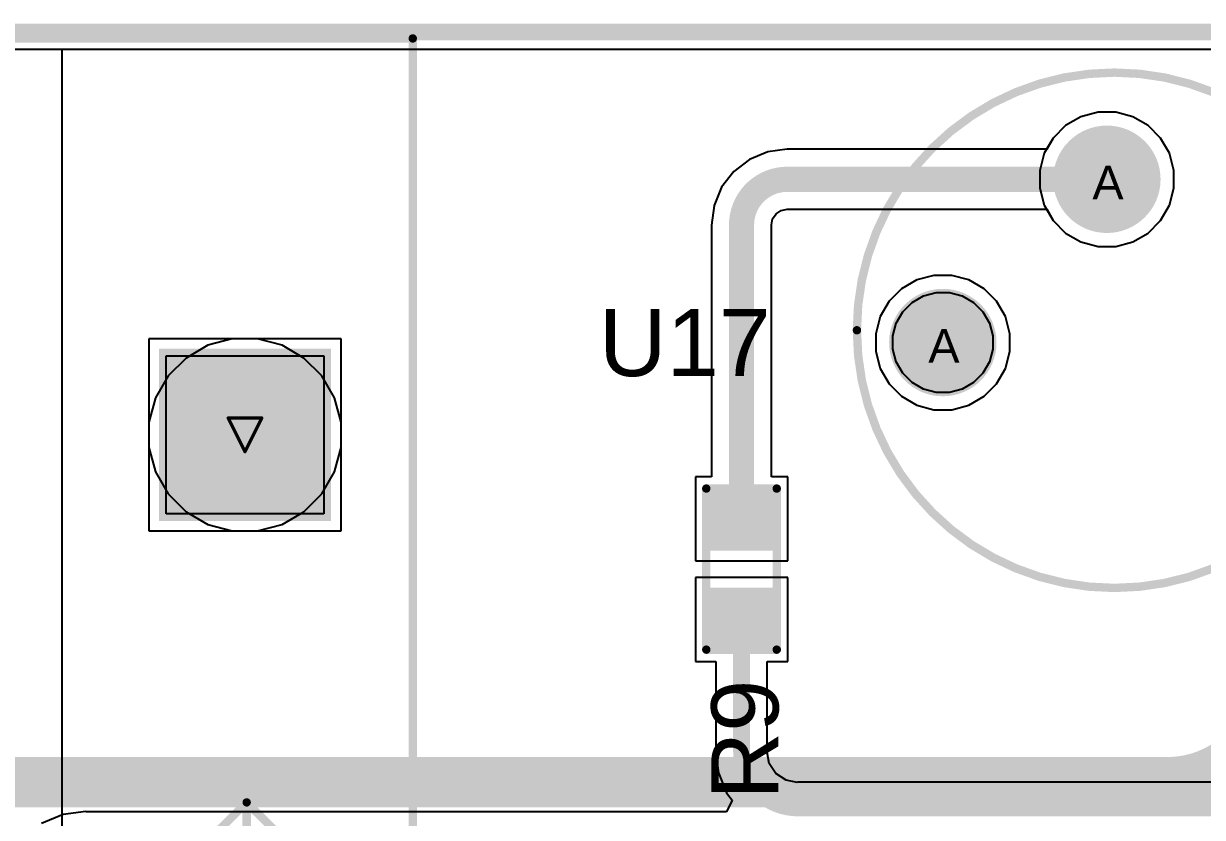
# Model space of a CAD drawing. Header units: inches. Extents: x 24 to 500, y 68 to 269.
# Drawn here: x 311.2 to 329.05, y 167.82 to 179.83 of the extents above; entities that cross this region are included whole.
import ezdxf

# ---------------------------------------------------------------- set-up
doc = ezdxf.new("R2010")
doc.units = ezdxf.units.IN
for name, color, linetype in [('Board Outline', 216, 'Continuous'), ('Bottom Layer', 5, 'Continuous'), ('Bottom Solder', 6, 'Continuous'), ('Drill Drawing', 1, 'Continuous'), ('Layer 1', 16, 'Continuous'), ('Layer 2', 76, 'Continuous'), ('Multi-Layer', 9, 'Continuous'), ('Pad Holes', 156, 'Continuous'), ('Top Layer', 1, 'Continuous'), ('Top Overlay', 2, 'Continuous'), ('Top Paste', 8, 'Continuous'), ('Top Solder', 216, 'Continuous')]:
    doc.layers.add(name, color=color, linetype=linetype)
doc.styles.add('Arial', font='', dxfattribs={"height": 0.2})
doc.styles.get('Arial').set_extended_font_data('Arial')

# ---------------------------------------------------------------- blocks, each defined once
blk = doc.blocks.new('AS312_32')
at = {"layer": 'Bottom Layer'}
h = blk.add_hatch(color=5, dxfattribs=at)
edge = h.paths.add_edge_path()
edge.add_arc((-2.55, 1.243), 0.762, 0, 360)
h = blk.add_hatch(color=5, dxfattribs=at)
edge = h.paths.add_edge_path()
edge.add_arc((2.55, 1.228), 0.762, 0, 360)
h = blk.add_hatch(color=5, dxfattribs=at)
edge = h.paths.add_edge_path()
edge.add_arc((0.066, -1.243), 0.762, 0, 360)
at = {"layer": 'Bottom Solder'}
h = blk.add_hatch(color=6, dxfattribs=at)
edge = h.paths.add_edge_path()
edge.add_arc((-2.55, 1.243), 0.813, 0, 360)
h = blk.add_hatch(color=6, dxfattribs=at)
edge = h.paths.add_edge_path()
edge.add_arc((2.55, 1.228), 0.813, 0, 360)
h = blk.add_hatch(color=6, dxfattribs=at)
edge = h.paths.add_edge_path()
edge.add_arc((0.066, -1.243), 0.813, 0, 360)
at = {"layer": 'Layer 1'}
h = blk.add_hatch(color=16, dxfattribs=at)
edge = h.paths.add_edge_path()
edge.add_arc((-2.55, 1.243), 0.762, 0, 360)
h = blk.add_hatch(color=16, dxfattribs=at)
edge = h.paths.add_edge_path()
edge.add_arc((2.55, 1.228), 0.762, 0, 360)
h = blk.add_hatch(color=16, dxfattribs=at)
edge = h.paths.add_edge_path()
edge.add_arc((0.066, -1.243), 0.762, 0, 360)
at = {"layer": 'Layer 2'}
h = blk.add_hatch(color=76, dxfattribs=at)
edge = h.paths.add_edge_path()
edge.add_arc((-2.55, 1.243), 0.762, 0, 360)
h = blk.add_hatch(color=76, dxfattribs=at)
edge = h.paths.add_edge_path()
edge.add_arc((2.55, 1.228), 0.762, 0, 360)
h = blk.add_hatch(color=76, dxfattribs=at)
edge = h.paths.add_edge_path()
edge.add_arc((0.066, -1.243), 0.762, 0, 360)
at = {"layer": 'Multi-Layer'}
h = blk.add_hatch(color=9, dxfattribs=at)
edge = h.paths.add_edge_path()
edge.add_arc((-2.55, 1.243), 0.762, 0, 360)
h = blk.add_hatch(color=9, dxfattribs=at)
edge = h.paths.add_edge_path()
edge.add_arc((2.55, 1.228), 0.762, 0, 360)
h = blk.add_hatch(color=9, dxfattribs=at)
edge = h.paths.add_edge_path()
edge.add_arc((0.066, -1.243), 0.762, 0, 360)
at = {"layer": 'Pad Holes'}
h = blk.add_hatch(color=7, dxfattribs=at)
edge = h.paths.add_edge_path()
edge.add_arc((-2.55, 1.243), 0.457, 0, 360)
h = blk.add_hatch(color=7, dxfattribs=at)
edge = h.paths.add_edge_path()
edge.add_arc((2.55, 1.228), 0.457, 0, 360)
h = blk.add_hatch(color=7, dxfattribs=at)
edge = h.paths.add_edge_path()
edge.add_arc((0.066, -1.243), 0.457, 0, 360)
at = {"layer": 'Top Layer'}
h = blk.add_hatch(color=1, dxfattribs=at)
edge = h.paths.add_edge_path()
edge.add_arc((-2.55, 1.243), 0.762, 0, 360)
h = blk.add_hatch(color=1, dxfattribs=at)
edge = h.paths.add_edge_path()
edge.add_arc((2.55, 1.228), 0.762, 0, 360)
h = blk.add_hatch(color=1, dxfattribs=at)
edge = h.paths.add_edge_path()
edge.add_arc((0.066, -1.243), 0.762, 0, 360)
at = {"layer": 'Top Solder'}
h = blk.add_hatch(color=216, dxfattribs=at)
edge = h.paths.add_edge_path()
edge.add_arc((-2.55, 1.243), 0.813, 0, 360)
h = blk.add_hatch(color=216, dxfattribs=at)
edge = h.paths.add_edge_path()
edge.add_arc((2.55, 1.228), 0.813, 0, 360)
h = blk.add_hatch(color=216, dxfattribs=at)
edge = h.paths.add_edge_path()
edge.add_arc((0.066, -1.243), 0.813, 0, 360)
at = {"layer": 'Top Overlay'}
for points in [[(3.851, 1.042, 0.127, 0.127, 1), (-3.949, 1.042, 0.127, 0.127, 1)], [(-3.382, 4.85, 0.0635, 0.0635, 1), (-3.318, 4.85, 0.0635, 0.0635, 1)], [(-3.382, 4.85, 0.0635, 0.0635, 1), (-3.318, 4.85, 0.0635, 0.0635, 1)], [(-3.982, 4.25, 0.0635, 0.0635, 1), (-3.918, 4.25, 0.0635, 0.0635, 1)], [(-3.982, 4.25, 0.0635, 0.0635, 1), (-3.918, 4.25, 0.0635, 0.0635, 1)], [(-2.575, 4.044, 0.0635, 0.0635, 1), (-2.512, 4.044, 0.0635, 0.0635, 1)], [(-3.163, 3.431, 0.0635, 0.0635, 1), (-3.099, 3.431, 0.0635, 0.0635, 1)], [(-3.981, 1.042, 0.0635, 0.0635, 1), (-3.917, 1.042, 0.0635, 0.0635, 1)], [(3.819, 1.042, 0.0635, 0.0635, 1), (3.882, 1.042, 0.0635, 0.0635, 1)]]:
    blk.add_lwpolyline(points, format="xyseb", close=True, dxfattribs=at)
for points in [[(-3.35, 4.85, 0.127, 0.127, 0), (-3.95, 4.25, 0.127, 0.127, 0)], [(-2.544, 4.044, 0.127, 0.127, 0), (-3.35, 4.85, 0.127, 0.127, 0)], [(-3.131, 3.431, 0.127, 0.127, 0), (-3.95, 4.25, 0.127, 0.127, 0)]]:
    blk.add_lwpolyline(points, format="xyseb", dxfattribs=at)
blk = doc.blocks.new('R___0603_148')
at = {"layer": 'Top Layer'}
for points in [[(-0.381, 0.4445), (-0.381, -0.4445), (-1.143, -0.4445), (-1.143, 0.4445)], [(1.143, 0.4445), (1.143, -0.4445), (0.381, -0.4445), (0.381, 0.4445)]]:
    blk.add_hatch(color=1, dxfattribs=at).paths.add_polyline_path(points)
at = {"layer": 'Top Paste'}
for points in [[(-0.381, 0.4445), (-0.381, -0.4445), (-1.143, -0.4445), (-1.143, 0.4445)], [(1.143, 0.4445), (1.143, -0.4445), (0.381, -0.4445), (0.381, 0.4445)]]:
    blk.add_hatch(color=8, dxfattribs=at).paths.add_polyline_path(points)
at = {"layer": 'Top Solder'}
for points in [[(-0.2794, 0.5461), (-0.2794, -0.5461), (-1.2446, -0.5461), (-1.2446, 0.5461)], [(1.2446, 0.5461), (1.2446, -0.5461), (0.2794, -0.5461), (0.2794, 0.5461)]]:
    blk.add_hatch(color=216, dxfattribs=at).paths.add_polyline_path(points)
at = {"layer": 'Top Overlay'}
for points in [[(-1.2192, 0.5334, 0.127, 0.127, 0), (1.2192, 0.5334, 0.127, 0.127, 0)], [(-1.2192, 0.5334, 0.127, 0.127, 0), (-1.2192, -0.5334, 0.127, 0.127, 0)], [(1.2192, 0.5334, 0.127, 0.127, 0), (1.2192, -0.5334, 0.127, 0.127, 0)], [(-1.2192, -0.5334, 0.127, 0.127, 0), (1.2192, -0.5334, 0.127, 0.127, 0)]]:
    blk.add_lwpolyline(points, format="xyseb", dxfattribs=at)
for points in [[(-1.25095, 0.5334, 0.0635, 0.0635, 1), (-1.18745, 0.5334, 0.0635, 0.0635, 1)], [(-1.25095, 0.5334, 0.0635, 0.0635, 1), (-1.18745, 0.5334, 0.0635, 0.0635, 1)], [(1.18745, 0.5334, 0.0635, 0.0635, 1), (1.25095, 0.5334, 0.0635, 0.0635, 1)], [(1.18745, 0.5334, 0.0635, 0.0635, 1), (1.25095, 0.5334, 0.0635, 0.0635, 1)], [(-1.25095, -0.5334, 0.0635, 0.0635, 1), (-1.18745, -0.5334, 0.0635, 0.0635, 1)], [(-1.25095, -0.5334, 0.0635, 0.0635, 1), (-1.18745, -0.5334, 0.0635, 0.0635, 1)], [(1.18745, -0.5334, 0.0635, 0.0635, 1), (1.25095, -0.5334, 0.0635, 0.0635, 1)], [(1.18745, -0.5334, 0.0635, 0.0635, 1), (1.25095, -0.5334, 0.0635, 0.0635, 1)]]:
    blk.add_lwpolyline(points, format="xyseb", close=True, dxfattribs=at)
blk = doc.blocks.new('TB008A_508_03BE_180')
at = {"layer": 'Bottom Layer'}
blk.add_hatch(color=5, dxfattribs=at).paths.add_polyline_path([(-1.2, 1.2), (1.2, 1.2), (1.2, -1.2), (-1.2, -1.2)])
h = blk.add_hatch(color=5, dxfattribs=at)
edge = h.paths.add_edge_path()
edge.add_arc((5.08, 0), 1.2, 0, 360)
h = blk.add_hatch(color=5, dxfattribs=at)
edge = h.paths.add_edge_path()
edge.add_arc((10.16, 0), 1.2, 0, 360)
at = {"layer": 'Bottom Solder'}
blk.add_hatch(color=6, dxfattribs=at).paths.add_polyline_path([(-1.302, 1.302), (1.302, 1.302), (1.302, -1.302), (-1.302, -1.302)])
h = blk.add_hatch(color=6, dxfattribs=at)
edge = h.paths.add_edge_path()
edge.add_arc((5.08, 0), 1.302, 0, 360)
h = blk.add_hatch(color=6, dxfattribs=at)
edge = h.paths.add_edge_path()
edge.add_arc((10.16, 0), 1.302, 0, 360)
at = {"layer": 'Layer 1'}
h = blk.add_hatch(color=16, dxfattribs=at)
edge = h.paths.add_edge_path()
edge.add_arc((0, 0), 1.2, 0, 360)
h = blk.add_hatch(color=16, dxfattribs=at)
edge = h.paths.add_edge_path()
edge.add_arc((5.08, 0), 1.2, 0, 360)
h = blk.add_hatch(color=16, dxfattribs=at)
edge = h.paths.add_edge_path()
edge.add_arc((10.16, 0), 1.2, 0, 360)
at = {"layer": 'Layer 2'}
h = blk.add_hatch(color=76, dxfattribs=at)
edge = h.paths.add_edge_path()
edge.add_arc((0, 0), 1.2, 0, 360)
h = blk.add_hatch(color=76, dxfattribs=at)
edge = h.paths.add_edge_path()
edge.add_arc((5.08, 0), 1.2, 0, 360)
h = blk.add_hatch(color=76, dxfattribs=at)
edge = h.paths.add_edge_path()
edge.add_arc((10.16, 0), 1.2, 0, 360)
at = {"layer": 'Multi-Layer'}
h = blk.add_hatch(color=9, dxfattribs=at)
edge = h.paths.add_edge_path()
edge.add_arc((5.08, 0), 1.2, 0, 360)
h = blk.add_hatch(color=9, dxfattribs=at)
edge = h.paths.add_edge_path()
edge.add_arc((10.16, 0), 1.2, 0, 360)
at = {"layer": 'Pad Holes'}
h = blk.add_hatch(color=7, dxfattribs=at)
edge = h.paths.add_edge_path()
edge.add_arc((0, 0), 0.8, 0, 360)
h = blk.add_hatch(color=7, dxfattribs=at)
edge = h.paths.add_edge_path()
edge.add_arc((5.08, 0), 0.8, 0, 360)
h = blk.add_hatch(color=7, dxfattribs=at)
edge = h.paths.add_edge_path()
edge.add_arc((10.16, 0), 0.8, 0, 360)
at = {"layer": 'Top Layer'}
blk.add_hatch(color=1, dxfattribs=at).paths.add_polyline_path([(-1.2, 1.2), (1.2, 1.2), (1.2, -1.2), (-1.2, -1.2)])
h = blk.add_hatch(color=1, dxfattribs=at)
edge = h.paths.add_edge_path()
edge.add_arc((5.08, 0), 1.2, 0, 360)
h = blk.add_hatch(color=1, dxfattribs=at)
edge = h.paths.add_edge_path()
edge.add_arc((10.16, 0), 1.2, 0, 360)
at = {"layer": 'Top Solder'}
blk.add_hatch(color=216, dxfattribs=at).paths.add_polyline_path([(-1.302, 1.302), (1.302, 1.302), (1.302, -1.302), (-1.302, -1.302)])
h = blk.add_hatch(color=216, dxfattribs=at)
edge = h.paths.add_edge_path()
edge.add_arc((5.08, 0), 1.302, 0, 360)
h = blk.add_hatch(color=216, dxfattribs=at)
edge = h.paths.add_edge_path()
edge.add_arc((10.16, 0), 1.302, 0, 360)
at = {"layer": 'Top Overlay'}
for points in [[(-2.54, 7.89, 0.127, 0.127, 0), (-2.54, -6, 0.127, 0.127, 0)], [(12.7, 7.89, 0.127, 0.127, 0), (-2.54, 7.89, 0.127, 0.127, 0)], [(12.7, -6, 0.127, 0.127, 0), (12.7, 7.89, 0.127, 0.127, 0)], [(-0.025, 5.563, 0.127, 0.127, 0), (-0.025, 7.112, 0.127, 0.127, 0)], [(5.029, 7.137, 0.127, 0.127, 0), (5.029, 5.588, 0.127, 0.127, 0)], [(10.135, 5.563, 0.127, 0.127, 0), (10.135, 7.112, 0.127, 0.127, 0)], [(5.029, 5.588, 0.127, 0.127, 0), (4.597, 6.02, 0.127, 0.127, 0)], [(5.461, 6.02, 0.127, 0.127, 0), (5.029, 5.588, 0.127, 0.127, 0)], [(-0.025, 5.563, 0.127, 0.127, 0), (-0.457, 5.994, 0.127, 0.127, 0)], [(0.406, 5.994, 0.127, 0.127, 0), (-0.025, 5.563, 0.127, 0.127, 0)], [(10.135, 5.563, 0.127, 0.127, 0), (9.703, 5.994, 0.127, 0.127, 0)], [(10.566, 5.994, 0.127, 0.127, 0), (10.135, 5.563, 0.127, 0.127, 0)], [(12.7, -6, 0.127, 0.127, 0), (-2.54, -6, 0.127, 0.127, 0)]]:
    blk.add_lwpolyline(points, format="xyseb", dxfattribs=at)
for points in [[(-2.572, 7.89, 0.0635, 0.0635, 1), (-2.508, 7.89, 0.0635, 0.0635, 1)], [(-2.572, 7.89, 0.0635, 0.0635, 1), (-2.508, 7.89, 0.0635, 0.0635, 1)], [(12.668, 7.89, 0.0635, 0.0635, 1), (12.732, 7.89, 0.0635, 0.0635, 1)], [(12.668, 7.89, 0.0635, 0.0635, 1), (12.732, 7.89, 0.0635, 0.0635, 1)], [(-0.057, 7.112, 0.0635, 0.0635, 1), (0.006, 7.112, 0.0635, 0.0635, 1)], [(4.997, 7.137, 0.0635, 0.0635, 1), (5.061, 7.137, 0.0635, 0.0635, 1)], [(10.103, 7.112, 0.0635, 0.0635, 1), (10.166, 7.112, 0.0635, 0.0635, 1)], [(4.566, 6.02, 0.0635, 0.0635, 1), (4.629, 6.02, 0.0635, 0.0635, 1)], [(5.429, 6.02, 0.0635, 0.0635, 1), (5.493, 6.02, 0.0635, 0.0635, 1)], [(-0.489, 5.994, 0.0635, 0.0635, 1), (-0.425, 5.994, 0.0635, 0.0635, 1)], [(0.375, 5.994, 0.0635, 0.0635, 1), (0.438, 5.994, 0.0635, 0.0635, 1)], [(9.671, 5.994, 0.0635, 0.0635, 1), (9.735, 5.994, 0.0635, 0.0635, 1)], [(10.535, 5.994, 0.0635, 0.0635, 1), (10.598, 5.994, 0.0635, 0.0635, 1)], [(-0.057, 5.563, 0.0635, 0.0635, 1), (0.006, 5.563, 0.0635, 0.0635, 1)], [(-0.057, 5.563, 0.0635, 0.0635, 1), (0.006, 5.563, 0.0635, 0.0635, 1)], [(-0.057, 5.563, 0.0635, 0.0635, 1), (0.006, 5.563, 0.0635, 0.0635, 1)], [(4.997, 5.588, 0.0635, 0.0635, 1), (5.061, 5.588, 0.0635, 0.0635, 1)], [(4.997, 5.588, 0.0635, 0.0635, 1), (5.061, 5.588, 0.0635, 0.0635, 1)], [(4.997, 5.588, 0.0635, 0.0635, 1), (5.061, 5.588, 0.0635, 0.0635, 1)], [(10.103, 5.563, 0.0635, 0.0635, 1), (10.166, 5.563, 0.0635, 0.0635, 1)], [(10.103, 5.563, 0.0635, 0.0635, 1), (10.166, 5.563, 0.0635, 0.0635, 1)], [(10.103, 5.563, 0.0635, 0.0635, 1), (10.166, 5.563, 0.0635, 0.0635, 1)], [(-2.572, -6, 0.0635, 0.0635, 1), (-2.508, -6, 0.0635, 0.0635, 1)], [(-2.572, -6, 0.0635, 0.0635, 1), (-2.508, -6, 0.0635, 0.0635, 1)], [(12.668, -6, 0.0635, 0.0635, 1), (12.732, -6, 0.0635, 0.0635, 1)], [(12.668, -6, 0.0635, 0.0635, 1), (12.732, -6, 0.0635, 0.0635, 1)]]:
    blk.add_lwpolyline(points, format="xyseb", close=True, dxfattribs=at)

msp = doc.modelspace()

# ---------------------------------------------------------------- linework, layer by layer
at = {"layer": 'Board Outline'}
msp.add_lwpolyline([(251.07, 179.707, 0.254, 0.254, 0), (384.87, 179.707, 0.254, 0.254, 0)], format="xyseb", dxfattribs=at)
at = {"layer": 'Bottom Layer'}
for p, q in [((305.943, 179.448), (385.115, 179.448)), ((327.212, 178.424), (326.98, 178.29)), ((327.47, 178.493), (327.212, 178.424)), ((327.738, 178.493), (327.47, 178.493)), ((327.996, 178.424), (327.738, 178.493)), ((328.228, 178.29), (327.996, 178.424)), ((326.98, 178.29), (326.791, 178.101)), ((328.417, 178.101), (328.228, 178.29)), ((326.791, 178.101), (326.657, 177.87)), ((328.551, 177.87), (328.417, 178.101)), ((326.657, 177.87), (326.588, 177.611)), ((328.62, 177.611), (328.551, 177.87)), ((326.588, 177.611), (326.588, 177.344)), ((328.62, 177.344), (328.62, 177.611)), ((326.588, 177.344), (326.657, 177.085)), ((328.551, 177.085), (328.62, 177.344)), ((326.657, 177.085), (326.791, 176.854)), ((328.417, 176.854), (328.551, 177.085)), ((326.791, 176.854), (326.98, 176.664)), ((328.228, 176.664), (328.417, 176.854)), ((326.98, 176.664), (327.212, 176.531)), ((327.996, 176.531), (328.228, 176.664)), ((327.212, 176.531), (327.47, 176.461)), ((327.47, 176.461), (327.738, 176.461)), ((327.738, 176.461), (327.996, 176.531)), ((324.986, 176.022), (324.728, 175.953)), ((325.254, 176.022), (324.986, 176.022)), ((325.512, 175.953), (325.254, 176.022)), ((324.496, 175.819), (324.307, 175.63)), ((324.728, 175.953), (324.496, 175.819)), ((325.744, 175.819), (325.512, 175.953)), ((325.933, 175.63), (325.744, 175.819)), ((324.655, 175.612), (324.828, 175.711)), ((324.828, 175.711), (325.02, 175.763)), ((325.02, 175.763), (325.22, 175.763)), ((325.22, 175.763), (325.412, 175.711)), ((325.412, 175.711), (325.585, 175.612)), ((324.307, 175.63), (324.173, 175.398)), ((324.415, 175.298), (324.514, 175.471)), ((324.514, 175.471), (324.655, 175.612)), ((325.585, 175.612), (325.726, 175.471)), ((325.726, 175.471), (325.825, 175.298)), ((326.067, 175.398), (325.933, 175.63)), ((324.173, 175.398), (324.104, 175.14)), ((324.363, 175.106), (324.415, 175.298)), ((325.825, 175.298), (325.877, 175.106)), ((326.136, 175.14), (326.067, 175.398)), ((324.104, 175.14), (324.104, 174.872)), ((324.363, 174.906), (324.363, 175.106)), ((325.877, 175.106), (325.877, 174.906)), ((326.136, 174.872), (326.136, 175.14)), ((316.008, 175.063), (313.1, 175.063)), ((313.1, 175.063), (313.1, 172.155)), ((316.008, 172.155), (316.008, 175.063)), ((313.359, 172.414), (313.359, 174.804)), ((313.359, 174.804), (315.749, 174.804)), ((315.749, 174.804), (315.749, 172.414)), ((324.104, 174.872), (324.173, 174.614)), ((324.415, 174.714), (324.363, 174.906)), ((325.877, 174.906), (325.825, 174.714)), ((326.067, 174.614), (326.136, 174.872)), ((324.173, 174.614), (324.307, 174.382)), ((324.514, 174.541), (324.415, 174.714)), ((325.825, 174.714), (325.726, 174.541)), ((325.933, 174.382), (326.067, 174.614)), ((324.655, 174.4), (324.514, 174.541)), ((324.828, 174.301), (324.655, 174.4)), ((325.585, 174.4), (325.412, 174.301)), ((325.726, 174.541), (325.585, 174.4)), ((324.307, 174.382), (324.496, 174.193)), ((325.02, 174.249), (324.828, 174.301)), ((325.22, 174.249), (325.02, 174.249)), ((325.412, 174.301), (325.22, 174.249)), ((325.744, 174.193), (325.933, 174.382)), ((324.496, 174.193), (324.728, 174.059)), ((324.728, 174.059), (324.986, 173.99)), ((325.254, 173.99), (325.512, 174.059)), ((325.512, 174.059), (325.744, 174.193)), ((324.986, 173.99), (325.254, 173.99)), ((315.749, 172.414), (313.359, 172.414)), ((313.1, 172.155), (316.008, 172.155))]:
    msp.add_line(p, q, dxfattribs=at)
for points in [[(330.175, 170.01, 0.762, 0.762, -0.414214), (328.516, 168.351, 0.762, 0.762, 0)], [(308.94, 168.351, 0.762, 0.762, 0), (328.516, 168.351, 0.762, 0.762, 0)]]:
    msp.add_lwpolyline(points, format="xyseb", dxfattribs=at)
msp.add_lwpolyline([(328.326, 168.351, 0.381, 0.381, 1), (328.707, 168.351, 0.381, 0.381, 1)], format="xyseb", close=True, dxfattribs=at)
msp.add_lwpolyline([(328.326, 168.351, 0.381, 0.381, 1), (328.707, 168.351, 0.381, 0.381, 1)], format="xyseb", close=True, dxfattribs=at)
at = {"layer": 'Drill Drawing'}
for points in [[(314.3, 173.863, 0.0508, 0.0508, 0), (314.808, 173.863, 0.0508, 0.0508, 0)], [(314.3, 173.863, 0.0508, 0.0508, 0), (314.554, 173.355, 0.0508, 0.0508, 0)], [(314.554, 173.355, 0.0508, 0.0508, 0), (314.808, 173.863, 0.0508, 0.0508, 0)]]:
    msp.add_lwpolyline(points, format="xyseb", dxfattribs=at)
for points in [[(314.287, 173.863, 0.0254, 0.0254, 1), (314.312, 173.863, 0.0254, 0.0254, 1)], [(314.287, 173.863, 0.0254, 0.0254, 1), (314.312, 173.863, 0.0254, 0.0254, 1)], [(314.795, 173.863, 0.0254, 0.0254, 1), (314.82, 173.863, 0.0254, 0.0254, 1)], [(314.795, 173.863, 0.0254, 0.0254, 1), (314.82, 173.863, 0.0254, 0.0254, 1)], [(314.541, 173.355, 0.0254, 0.0254, 1), (314.566, 173.355, 0.0254, 0.0254, 1)], [(314.541, 173.355, 0.0254, 0.0254, 1), (314.566, 173.355, 0.0254, 0.0254, 1)]]:
    msp.add_lwpolyline(points, format="xyseb", close=True, dxfattribs=at)
at = {"layer": 'Layer 1'}
for p, q in [((250.824, 179.448), (385.115, 179.448)), ((327.212, 178.424), (326.98, 178.29)), ((327.47, 178.493), (327.212, 178.424)), ((327.738, 178.493), (327.47, 178.493)), ((327.996, 178.424), (327.738, 178.493)), ((328.228, 178.29), (327.996, 178.424)), ((326.98, 178.29), (326.791, 178.101)), ((328.417, 178.101), (328.228, 178.29)), ((326.791, 178.101), (326.657, 177.87)), ((328.551, 177.87), (328.417, 178.101)), ((326.657, 177.87), (326.588, 177.611)), ((328.62, 177.611), (328.551, 177.87)), ((326.588, 177.611), (326.588, 177.344)), ((328.62, 177.344), (328.62, 177.611)), ((326.588, 177.344), (326.657, 177.085)), ((328.551, 177.085), (328.62, 177.344)), ((326.657, 177.085), (326.791, 176.854)), ((328.417, 176.854), (328.551, 177.085)), ((326.791, 176.854), (326.98, 176.664)), ((328.228, 176.664), (328.417, 176.854)), ((326.98, 176.664), (327.212, 176.531)), ((327.996, 176.531), (328.228, 176.664)), ((327.212, 176.531), (327.47, 176.461)), ((327.47, 176.461), (327.738, 176.461)), ((327.738, 176.461), (327.996, 176.531))]:
    msp.add_line(p, q, dxfattribs=at)
at = {"layer": 'Layer 2'}
for p, q in [((311.785, 149.045), (311.785, 179.448)), ((311.785, 179.448), (333.73, 179.448)), ((327.212, 178.424), (326.98, 178.29)), ((327.47, 178.493), (327.212, 178.424)), ((327.738, 178.493), (327.47, 178.493)), ((327.996, 178.424), (327.738, 178.493)), ((328.228, 178.29), (327.996, 178.424)), ((326.98, 178.29), (326.791, 178.101)), ((328.417, 178.101), (328.228, 178.29)), ((326.791, 178.101), (326.657, 177.87)), ((328.551, 177.87), (328.417, 178.101)), ((326.657, 177.87), (326.588, 177.611)), ((328.62, 177.611), (328.551, 177.87)), ((326.588, 177.611), (326.588, 177.344)), ((328.62, 177.344), (328.62, 177.611)), ((326.588, 177.344), (326.657, 177.085)), ((328.551, 177.085), (328.62, 177.344)), ((326.657, 177.085), (326.791, 176.854)), ((328.417, 176.854), (328.551, 177.085)), ((326.791, 176.854), (326.98, 176.664)), ((328.228, 176.664), (328.417, 176.854)), ((326.98, 176.664), (327.212, 176.531)), ((327.996, 176.531), (328.228, 176.664)), ((327.212, 176.531), (327.47, 176.461)), ((327.47, 176.461), (327.738, 176.461)), ((327.738, 176.461), (327.996, 176.531)), ((324.986, 176.022), (324.728, 175.953)), ((325.254, 176.022), (324.986, 176.022)), ((325.512, 175.953), (325.254, 176.022)), ((324.496, 175.819), (324.307, 175.63)), ((324.728, 175.953), (324.496, 175.819)), ((325.744, 175.819), (325.512, 175.953)), ((325.933, 175.63), (325.744, 175.819)), ((324.307, 175.63), (324.173, 175.398)), ((326.067, 175.398), (325.933, 175.63)), ((324.173, 175.398), (324.104, 175.14)), ((326.136, 175.14), (326.067, 175.398)), ((324.104, 175.14), (324.104, 174.872)), ((326.136, 174.872), (326.136, 175.14)), ((313.992, 174.964), (313.661, 174.772)), ((314.362, 175.063), (313.992, 174.964)), ((314.745, 175.063), (314.362, 175.063)), ((315.115, 174.964), (314.745, 175.063)), ((315.446, 174.772), (315.115, 174.964)), ((313.661, 174.772), (313.39, 174.502)), ((315.717, 174.502), (315.446, 174.772)), ((324.104, 174.872), (324.173, 174.614)), ((326.067, 174.614), (326.136, 174.872)), ((324.173, 174.614), (324.307, 174.382)), ((325.933, 174.382), (326.067, 174.614)), ((313.39, 174.502), (313.199, 174.17)), ((315.909, 174.17), (315.717, 174.502)), ((324.307, 174.382), (324.496, 174.193)), ((325.744, 174.193), (325.933, 174.382)), ((313.199, 174.17), (313.1, 173.8)), ((316.008, 173.8), (315.909, 174.17)), ((324.496, 174.193), (324.728, 174.059)), ((324.728, 174.059), (324.986, 173.99)), ((325.254, 173.99), (325.512, 174.059)), ((325.512, 174.059), (325.744, 174.193)), ((324.986, 173.99), (325.254, 173.99)), ((313.1, 173.8), (313.1, 173.418)), ((316.008, 173.418), (316.008, 173.8)), ((313.1, 173.418), (313.199, 173.048)), ((315.909, 173.048), (316.008, 173.418)), ((313.199, 173.048), (313.39, 172.716)), ((315.717, 172.716), (315.909, 173.048)), ((313.39, 172.716), (313.661, 172.446)), ((315.446, 172.446), (315.717, 172.716)), ((313.661, 172.446), (313.992, 172.254)), ((315.115, 172.254), (315.446, 172.446)), ((313.992, 172.254), (314.362, 172.155)), ((314.745, 172.155), (315.115, 172.254)), ((314.362, 172.155), (314.745, 172.155))]:
    msp.add_line(p, q, dxfattribs=at)
at = {"layer": 'Top Layer'}
for p, q in [((250.824, 179.448), (385.115, 179.448)), ((327.212, 178.424), (326.98, 178.29)), ((327.47, 178.493), (327.212, 178.424)), ((327.738, 178.493), (327.47, 178.493)), ((327.996, 178.424), (327.738, 178.493)), ((328.228, 178.29), (327.996, 178.424)), ((326.98, 178.29), (326.791, 178.101)), ((328.417, 178.101), (328.228, 178.29)), ((326.791, 178.101), (326.693, 177.931)), ((328.551, 177.87), (328.417, 178.101)), ((322.468, 177.893), (322.192, 177.778)), ((322.765, 177.932), (322.468, 177.893)), ((322.765, 177.931), (322.765, 177.932)), ((326.693, 177.931), (322.765, 177.931)), ((328.62, 177.611), (328.551, 177.87)), ((322.192, 177.778), (321.954, 177.596)), ((328.62, 177.344), (328.62, 177.611)), ((321.954, 177.596), (321.771, 177.358)), ((321.771, 177.358), (321.657, 177.081)), ((328.551, 177.085), (328.62, 177.344)), ((321.657, 177.081), (321.618, 176.784)), ((328.417, 176.854), (328.551, 177.085)), ((322.543, 176.876), (322.595, 176.954)), ((322.595, 176.954), (322.673, 177.007)), ((322.673, 177.007), (322.764, 177.025)), ((322.764, 177.025), (322.765, 177.024)), ((322.765, 177.024), (326.693, 177.024)), ((326.693, 177.024), (326.791, 176.854)), ((321.618, 176.784), (321.619, 176.784)), ((321.619, 176.784), (321.619, 172.974)), ((322.525, 176.786), (322.543, 176.876)), ((322.525, 176.784), (322.525, 176.786)), ((322.525, 172.974), (322.525, 176.784)), ((326.791, 176.854), (326.98, 176.664)), ((328.228, 176.664), (328.417, 176.854)), ((326.98, 176.664), (327.212, 176.531)), ((327.996, 176.531), (328.228, 176.664)), ((327.212, 176.531), (327.47, 176.461)), ((327.47, 176.461), (327.738, 176.461)), ((327.738, 176.461), (327.996, 176.531)), ((321.619, 172.974), (321.373, 172.974)), ((321.373, 172.974), (321.373, 171.704)), ((322.771, 172.974), (322.525, 172.974)), ((322.771, 171.704), (322.771, 172.974)), ((321.373, 171.704), (322.771, 171.704)), ((322.771, 171.45), (321.373, 171.45)), ((321.373, 171.45), (321.373, 170.18)), ((322.771, 170.18), (322.771, 171.45)), ((321.373, 170.18), (321.684, 170.18)), ((321.684, 170.18), (321.684, 168.816)), ((322.46, 168.816), (322.46, 170.18)), ((322.46, 170.18), (322.771, 170.18)), ((321.684, 168.816), (321.68, 168.816)), ((321.68, 168.816), (321.723, 168.494)), ((322.459, 168.807), (322.46, 168.816)), ((322.492, 168.636), (322.459, 168.807)), ((322.594, 168.484), (322.492, 168.636)), ((321.723, 168.494), (321.847, 168.193)), ((322.747, 168.382), (322.594, 168.484)), ((322.917, 168.348), (322.747, 168.382)), ((322.926, 168.35), (322.917, 168.348)), ((338.076, 168.35), (322.926, 168.35)), ((321.847, 168.193), (321.932, 168.082)), ((321.932, 168.082), (321.845, 167.905)), ((311.799, 167.863), (311.475, 167.729)), ((312.146, 167.909), (311.799, 167.863)), ((312.146, 167.905), (312.146, 167.909)), ((321.845, 167.905), (312.146, 167.905))]:
    msp.add_line(p, q, dxfattribs=at)
for points in [[(322.072, 176.784, 0.381, 0.381, -0.414214), (322.765, 177.477, 0.381, 0.381, 0)], [(322.765, 177.477, 0.381, 0.381, 0), (327.604, 177.477, 0.381, 0.381, 0)], [(322.072, 172.339, 0.381, 0.381, 0), (322.072, 176.784, 0.381, 0.381, 0)], [(322.092, 172.232, 0.254, 0.254, -0.414214), (322.072, 172.212, 0.254, 0.254, 0)], [(322.072, 168.816, 0.254, 0.254, 0), (322.072, 170.815, 0.254, 0.254, 0)], [(322.926, 167.962, 0.254, 0.254, -0.414214), (322.072, 168.816, 0.254, 0.254, 0)], [(322.926, 167.962, 0.254, 0.254, 0), (360.061, 167.962, 0.254, 0.254, 0)]]:
    msp.add_lwpolyline(points, format="xyseb", dxfattribs=at)
for points in [[(322.67, 177.477, 0.191, 0.191, 1), (322.861, 177.477, 0.191, 0.191, 1)], [(322.67, 177.477, 0.191, 0.191, 1), (322.861, 177.477, 0.191, 0.191, 1)], [(327.509, 177.477, 0.191, 0.191, 1), (327.699, 177.477, 0.191, 0.191, 1)], [(321.977, 176.784, 0.191, 0.191, 1), (322.167, 176.784, 0.191, 0.191, 1)], [(321.977, 176.784, 0.191, 0.191, 1), (322.167, 176.784, 0.191, 0.191, 1)], [(321.977, 172.339, 0.191, 0.191, 1), (322.167, 172.339, 0.191, 0.191, 1)], [(322.009, 172.212, 0.127, 0.127, 1), (322.135, 172.212, 0.127, 0.127, 1)], [(322.029, 172.232, 0.127, 0.127, 1), (322.156, 172.232, 0.127, 0.127, 1)], [(322.009, 170.815, 0.127, 0.127, 1), (322.135, 170.815, 0.127, 0.127, 1)], [(322.009, 168.816, 0.127, 0.127, 1), (322.135, 168.816, 0.127, 0.127, 1)], [(322.009, 168.816, 0.127, 0.127, 1), (322.135, 168.816, 0.127, 0.127, 1)], [(322.863, 167.962, 0.127, 0.127, 1), (322.99, 167.962, 0.127, 0.127, 1)], [(322.863, 167.962, 0.127, 0.127, 1), (322.99, 167.962, 0.127, 0.127, 1)]]:
    msp.add_lwpolyline(points, format="xyseb", close=True, dxfattribs=at)

# ---------------------------------------------------------------- block references
for name, p, rotation in [('TB008A_508_03BE_180', (314.554, 173.609), 180), ('AS312_32', (327.67, 176.234), 180), ('R___0603_148', (322.072, 171.577), 90)]:
    msp.add_blockref(name, p, dxfattribs=dict(rotation=rotation))

# ---------------------------------------------------------------- texts
at = {"layer": 'Drill Drawing', "style": 'Arial'}
for p in [(327.384, 177.173), (324.9, 174.701)]:
    msp.add_text('A', height=0.508, dxfattribs=at).set_placement(p)
at = {"layer": 'Top Overlay', "style": 'Arial'}
msp.add_text('U17', height=1.016, dxfattribs=at).set_placement((319.913, 174.498))
msp.add_text('R9', height=1.016, rotation=90, dxfattribs=at).set_placement((322.631, 168.089))

doc.saveas('drawing.dxf')
